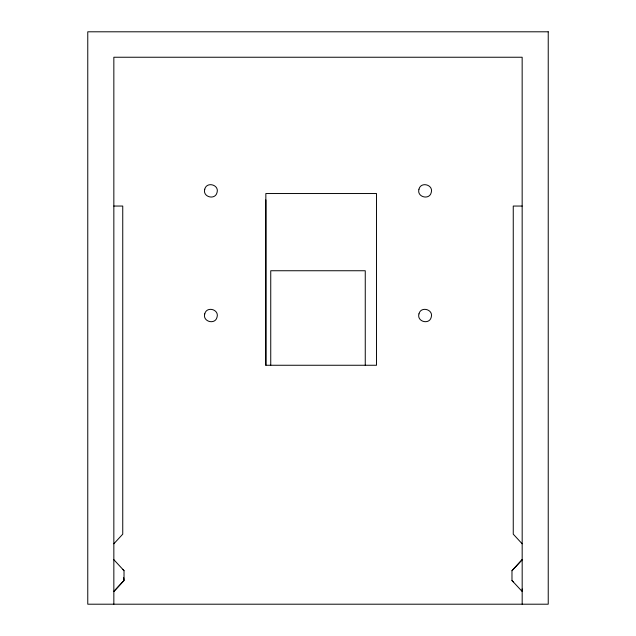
<?xml version="1.0" encoding="UTF-8"?>
<svg xmlns="http://www.w3.org/2000/svg" width="636" height="636" viewBox="0 0 636 636"><rect width="100%" height="100%" fill="white"/><g stroke="black" fill="none" stroke-linecap="round" stroke-linejoin="round"><path stroke-width="0.95" d="M113.844 559.68L124.02 570.675L124.02 580.485L113.844 591.48L124.02 580.485L123.702 577.687M265.848 365.255L265.848 193.535L376.512 193.535L376.512 365.255L265.848 365.255L265.848 199.895M513.252 581.845L511.98 580.509L511.98 570.675L522.156 559.68L511.98 570.707M522.156 588.984L522.156 591.48L511.98 580.509M113.844 543.78L122.748 534.16L122.748 206.048L113.844 206.048M522.18 604.2L522.156 57.24L113.844 57.24L113.844 604.2M522.156 206.048L513.252 206.048L513.252 534.16L522.156 543.78M122.748 569.3L124.02 570.683M365.255 365.255L365.255 270.745L270.745 270.745L270.745 365.255M204.752 189.218C202.343 197.025 215.222 200.483 217.043 192.509C219.452 184.702 206.573 181.244 204.752 189.218M204.752 313.874C202.343 321.681 215.222 325.139 217.043 317.165C219.452 309.358 206.573 305.9 204.752 313.874M418.957 189.218C416.548 197.025 429.427 200.483 431.248 192.509C433.657 184.702 420.778 181.244 418.957 189.218M418.957 313.874C416.548 321.681 429.427 325.139 431.248 317.165C433.657 309.358 420.778 305.9 418.957 313.874M548.232 31.8L87.768 31.8L87.768 604.2L548.232 604.2L548.232 31.8"/></g></svg>
